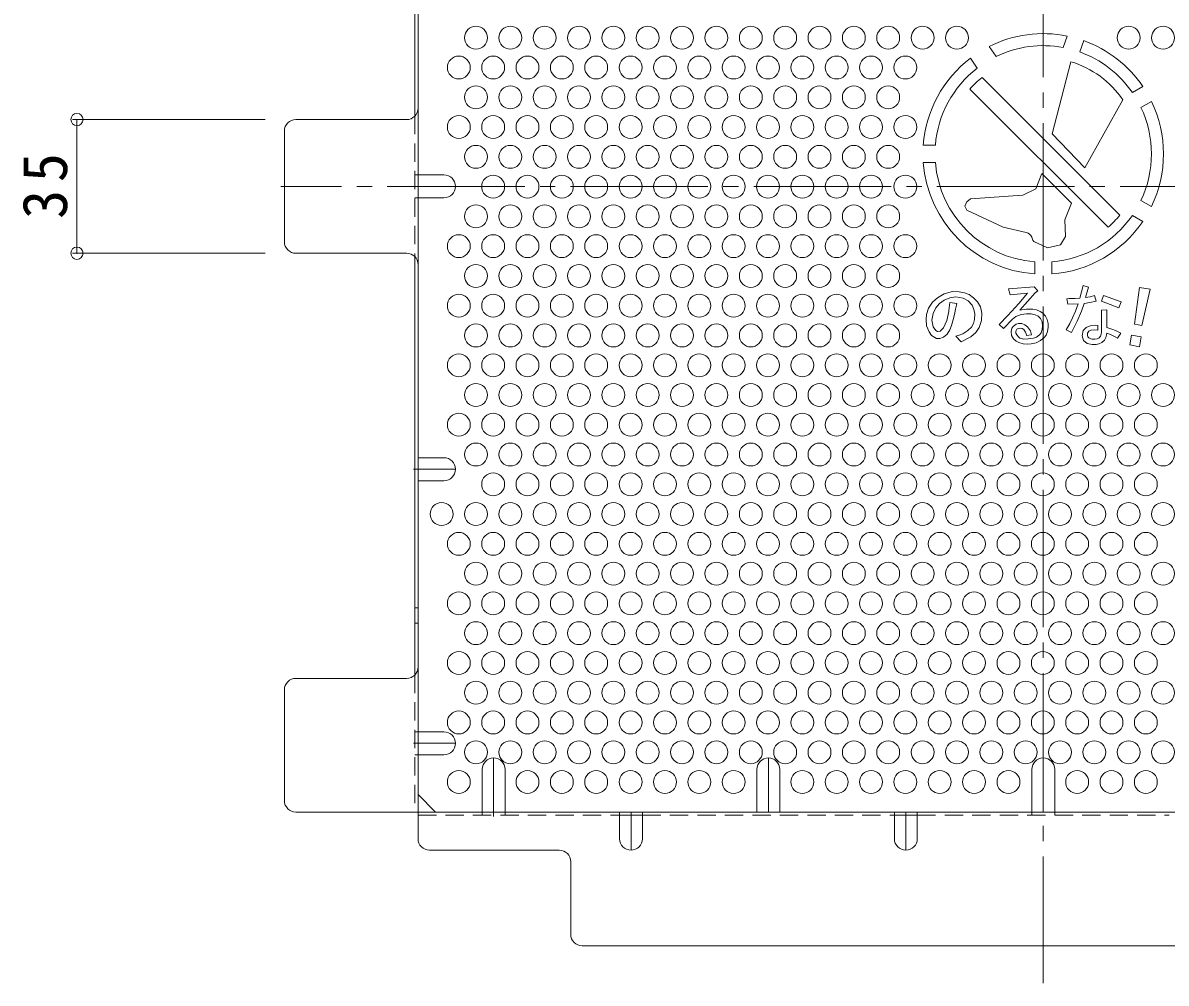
# Model space of a CAD drawing. Units: millimetres at full size, sheet at 1:4; details may follow other scales. Extents: x -718 to 757, y -531 to 441.
# Drawn here: x -489 to -189.5, y -24.9 to 226.5 of the extents above; entities that cross this region are included whole.
import ezdxf

# ---------------------------------------------------------------- set-up
doc = ezdxf.new("R2010")
doc.units = ezdxf.units.MM
doc.header["$LTSCALE"] = 4
doc.header["$PDMODE"] = 32
doc.header["$PDSIZE"] = 3.2
for name, pattern in [('CHAIN1', [8, 5, -1, 1, -1]), ('CHAIN2', [12, 9, -1, 1, -1]), ('DASHED1', [1.8, 1.2, -0.6])]:
    doc.linetypes.add(name, pattern=pattern)
for name, color, linetype, lineweight in [('0-4_その他', 7, 'Continuous', 9), ('0-6_ハッチ', 2, 'Continuous', 9), ('0-7', 2, 'Continuous', 9), ('0-8', 2, 'Continuous', 9), ('0-C', 3, 'Continuous', 9)]:
    doc.layers.add(name, color=color, linetype=linetype, lineweight=lineweight)
doc.styles.add('ＭＳ ゴシック', font='')
doc.styles.get('ＭＳ ゴシック').set_extended_font_data('MS Gothic')

msp = doc.modelspace()

# ---------------------------------------------------------------- linework, layer by layer
at = {"layer": '0-4_その他'}
for p, q in [((-475.993, 201.197), (-425.451, 201.197)), ((-474.793, 166.196), (-474.793, 201.197)), ((-475.993, 166.196), (-425.451, 166.196))]:
    msp.add_line(p, q, dxfattribs=at)
for p in [(-474.793, 201.197), (-474.793, 166.196)]:
    msp.add_point(p, dxfattribs=at)
at = {"layer": '0-6_ハッチ'}
for centre in [(-370.267, 222.615), (-361.267, 222.615), (-352.267, 222.615), (-343.267, 222.615), (-334.267, 222.615), (-325.267, 222.615), (-316.267, 222.615), (-307.267, 222.615), (-298.267, 222.615), (-289.267, 222.615), (-280.267, 222.615), (-271.267, 222.615), (-262.267, 222.615), (-253.267, 222.615), (-244.267, 222.615), (-199.267, 222.615), (-190.267, 222.615), (-374.767, 214.821), (-365.767, 214.821), (-356.767, 214.821), (-347.767, 214.821), (-338.767, 214.821), (-329.767, 214.821), (-320.767, 214.821), (-311.767, 214.821), (-302.767, 214.821), (-293.767, 214.821), (-284.767, 214.821), (-275.767, 214.821), (-266.767, 214.821), (-257.767, 214.821), (-370.267, 207.026), (-361.267, 207.026), (-352.267, 207.026), (-343.267, 207.026), (-334.267, 207.026), (-325.267, 207.026), (-316.267, 207.026), (-307.267, 207.026), (-298.267, 207.026), (-289.267, 207.026), (-280.267, 207.026), (-271.267, 207.026), (-262.267, 207.026), (-374.767, 199.232), (-365.767, 199.232), (-356.767, 199.232), (-347.767, 199.232), (-338.767, 199.232), (-329.767, 199.232), (-320.767, 199.232), (-311.767, 199.232), (-302.767, 199.232), (-293.767, 199.232), (-284.767, 199.232), (-275.767, 199.232), (-266.767, 199.232), (-257.767, 199.232), (-370.267, 191.438), (-361.267, 191.438), (-352.267, 191.438), (-343.267, 191.438), (-334.267, 191.438), (-325.267, 191.438), (-316.267, 191.438), (-307.267, 191.438), (-298.267, 191.438), (-289.267, 191.438), (-280.267, 191.438), (-271.267, 191.438), (-262.267, 191.438), (-365.767, 183.644), (-356.767, 183.644), (-347.767, 183.644), (-338.767, 183.644), (-329.767, 183.644), (-320.767, 183.644), (-311.767, 183.644), (-302.767, 183.644), (-293.767, 183.644), (-284.767, 183.644), (-275.767, 183.644), (-266.767, 183.644), (-257.767, 183.644), (-370.267, 175.85), (-361.267, 175.85), (-352.267, 175.85), (-343.267, 175.85), (-334.267, 175.85), (-325.267, 175.85), (-316.267, 175.85), (-307.267, 175.85), (-298.267, 175.85), (-289.267, 175.85), (-280.267, 175.85), (-271.267, 175.85), (-262.267, 175.85), (-374.767, 168.055), (-365.767, 168.055), (-356.767, 168.055), (-347.767, 168.055), (-338.767, 168.055), (-329.767, 168.055), (-320.767, 168.055), (-311.767, 168.055), (-302.767, 168.055), (-293.767, 168.055), (-284.767, 168.055), (-275.767, 168.055), (-266.767, 168.055), (-257.767, 168.055), (-370.267, 160.261), (-361.267, 160.261), (-352.267, 160.261), (-343.267, 160.261), (-334.267, 160.261), (-325.267, 160.261), (-316.267, 160.261), (-307.267, 160.261), (-298.267, 160.261), (-289.267, 160.261), (-280.267, 160.261), (-271.267, 160.261), (-262.267, 160.261), (-374.767, 152.467), (-365.767, 152.467), (-356.767, 152.467), (-347.767, 152.467), (-338.767, 152.467), (-329.767, 152.467), (-320.767, 152.467), (-311.767, 152.467), (-302.767, 152.467), (-293.767, 152.467), (-284.767, 152.467), (-275.767, 152.467), (-266.767, 152.467), (-257.767, 152.467), (-370.267, 144.673), (-361.267, 144.673), (-352.267, 144.673), (-343.267, 144.673), (-334.267, 144.673), (-325.267, 144.673), (-316.267, 144.673), (-307.267, 144.673), (-298.267, 144.673), (-289.267, 144.673), (-280.267, 144.673), (-271.267, 144.673), (-262.267, 144.673), (-374.767, 136.878), (-365.767, 136.878), (-356.767, 136.878), (-347.767, 136.878), (-338.767, 136.878), (-329.767, 136.878), (-320.767, 136.878), (-311.767, 136.878), (-302.767, 136.878), (-293.767, 136.878), (-284.767, 136.878), (-275.767, 136.878), (-266.767, 136.878), (-257.767, 136.878), (-248.767, 136.878), (-239.767, 136.878), (-230.767, 136.878), (-221.767, 136.878), (-212.767, 136.878), (-203.767, 136.878), (-194.767, 136.878), (-370.267, 129.084), (-361.267, 129.084), (-352.267, 129.084), (-343.267, 129.084), (-334.267, 129.084), (-325.267, 129.084), (-316.267, 129.084), (-307.267, 129.084), (-298.267, 129.084), (-289.267, 129.084), (-280.267, 129.084), (-271.267, 129.084), (-262.267, 129.084), (-253.267, 129.084), (-244.267, 129.084), (-235.267, 129.084), (-226.267, 129.084), (-217.267, 129.084), (-208.267, 129.084), (-199.267, 129.084), (-190.267, 129.084), (-374.767, 121.29), (-365.767, 121.29), (-356.767, 121.29), (-347.767, 121.29), (-338.767, 121.29), (-329.767, 121.29), (-320.767, 121.29), (-311.767, 121.29), (-302.767, 121.29), (-293.767, 121.29), (-284.767, 121.29), (-275.767, 121.29), (-266.767, 121.29), (-257.767, 121.29), (-248.767, 121.29), (-239.767, 121.29), (-230.767, 121.29), (-221.767, 121.29), (-212.767, 121.29), (-203.767, 121.29), (-194.767, 121.29), (-370.267, 113.496), (-361.267, 113.496), (-352.267, 113.496), (-343.267, 113.496), (-334.267, 113.496), (-325.267, 113.496), (-316.267, 113.496), (-307.267, 113.496), (-298.267, 113.496), (-289.267, 113.496), (-280.267, 113.496), (-271.267, 113.496), (-262.267, 113.496), (-253.267, 113.496), (-244.267, 113.496), (-235.267, 113.496), (-226.267, 113.496), (-217.267, 113.496), (-208.267, 113.496), (-199.267, 113.496), (-190.267, 113.496), (-365.767, 105.702), (-356.767, 105.702), (-347.767, 105.702), (-338.767, 105.702), (-329.767, 105.702), (-320.767, 105.702), (-311.767, 105.702), (-302.767, 105.702), (-293.767, 105.702), (-284.767, 105.702), (-275.767, 105.702), (-266.767, 105.702), (-257.767, 105.702), (-248.767, 105.702), (-239.767, 105.702), (-230.767, 105.702), (-221.767, 105.702), (-212.767, 105.702), (-203.767, 105.702), (-194.767, 105.702), (-379.267, 97.907), (-370.267, 97.907), (-361.267, 97.907), (-352.267, 97.907), (-343.267, 97.907), (-334.267, 97.907), (-325.267, 97.907), (-316.267, 97.907), (-307.267, 97.907), (-298.267, 97.907), (-289.267, 97.907), (-280.267, 97.907), (-271.267, 97.907), (-262.267, 97.907), (-253.267, 97.907), (-244.267, 97.907), (-235.267, 97.907), (-226.267, 97.907), (-217.267, 97.907), (-208.267, 97.907), (-199.267, 97.907), (-190.267, 97.907), (-374.767, 90.113), (-365.767, 90.113), (-356.767, 90.113), (-347.767, 90.113), (-338.767, 90.113), (-329.767, 90.113), (-320.767, 90.113), (-311.767, 90.113), (-302.767, 90.113), (-293.767, 90.113), (-284.767, 90.113), (-275.767, 90.113), (-266.767, 90.113), (-257.767, 90.113), (-248.767, 90.113), (-239.767, 90.113), (-230.767, 90.113), (-221.767, 90.113), (-212.767, 90.113), (-203.767, 90.113), (-194.767, 90.113), (-370.267, 82.319), (-361.267, 82.319), (-352.267, 82.319), (-343.267, 82.319), (-334.267, 82.319), (-325.267, 82.319), (-316.267, 82.319), (-307.267, 82.319), (-298.267, 82.319), (-289.267, 82.319), (-280.267, 82.319), (-271.267, 82.319), (-262.267, 82.319), (-253.267, 82.319), (-244.267, 82.319), (-235.267, 82.319), (-226.267, 82.319), (-217.267, 82.319), (-208.267, 82.319), (-199.267, 82.319), (-190.267, 82.319), (-374.767, 74.525), (-365.767, 74.525), (-356.767, 74.525), (-347.767, 74.525), (-338.767, 74.525), (-329.767, 74.525), (-320.767, 74.525), (-311.767, 74.525), (-302.767, 74.525), (-293.767, 74.525), (-284.767, 74.525), (-275.767, 74.525), (-266.767, 74.525), (-257.767, 74.525), (-248.767, 74.525), (-239.767, 74.525), (-230.767, 74.525), (-221.767, 74.525), (-212.767, 74.525), (-203.767, 74.525), (-194.767, 74.525), (-370.267, 66.73), (-361.267, 66.73), (-352.267, 66.73), (-343.267, 66.73), (-334.267, 66.73), (-325.267, 66.73), (-316.267, 66.73), (-307.267, 66.73), (-298.267, 66.73), (-289.267, 66.73), (-280.267, 66.73), (-271.267, 66.73), (-262.267, 66.73), (-253.267, 66.73), (-244.267, 66.73), (-235.267, 66.73), (-226.267, 66.73), (-217.267, 66.73), (-208.267, 66.73), (-199.267, 66.73), (-190.267, 66.73), (-374.767, 58.936), (-365.767, 58.936), (-356.767, 58.936), (-347.767, 58.936), (-338.767, 58.936), (-329.767, 58.936), (-320.767, 58.936), (-311.767, 58.936), (-302.767, 58.936), (-293.767, 58.936), (-284.767, 58.936), (-275.767, 58.936), (-266.767, 58.936), (-257.767, 58.936), (-248.767, 58.936), (-239.767, 58.936), (-230.767, 58.936), (-221.767, 58.936), (-212.767, 58.936), (-203.767, 58.936), (-194.767, 58.936), (-370.267, 51.142), (-361.267, 51.142), (-352.267, 51.142), (-343.267, 51.142), (-334.267, 51.142), (-325.267, 51.142), (-316.267, 51.142), (-307.267, 51.142), (-298.267, 51.142), (-289.267, 51.142), (-280.267, 51.142), (-271.267, 51.142), (-262.267, 51.142), (-253.267, 51.142), (-244.267, 51.142), (-235.267, 51.142), (-226.267, 51.142), (-217.267, 51.142), (-208.267, 51.142), (-199.267, 51.142), (-190.267, 51.142), (-374.767, 43.348), (-365.767, 43.348), (-356.767, 43.348), (-347.767, 43.348), (-338.767, 43.348), (-329.767, 43.348), (-320.767, 43.348), (-311.767, 43.348), (-302.767, 43.348), (-293.767, 43.348), (-284.767, 43.348), (-275.767, 43.348), (-266.767, 43.348), (-257.767, 43.348), (-248.767, 43.348), (-239.767, 43.348), (-230.767, 43.348), (-221.767, 43.348), (-212.767, 43.348), (-203.767, 43.348), (-194.767, 43.348), (-370.267, 35.553), (-361.267, 35.553), (-352.267, 35.553), (-343.267, 35.553), (-334.267, 35.553), (-325.267, 35.553), (-316.267, 35.553), (-307.267, 35.553), (-298.267, 35.553), (-289.267, 35.553), (-280.267, 35.553), (-271.267, 35.553), (-262.267, 35.553), (-253.267, 35.553), (-244.267, 35.553), (-235.267, 35.553), (-226.267, 35.553), (-217.267, 35.553), (-208.267, 35.553), (-199.267, 35.553), (-190.267, 35.553), (-374.767, 27.759), (-356.767, 27.759), (-347.767, 27.759), (-338.767, 27.759), (-329.767, 27.759), (-320.767, 27.759), (-311.767, 27.759), (-302.767, 27.759), (-284.767, 27.759), (-275.767, 27.759), (-266.767, 27.759), (-257.767, 27.759), (-248.767, 27.759), (-239.767, 27.759), (-230.767, 27.759), (-212.767, 27.759), (-203.767, 27.759), (-194.767, 27.759)]:
    msp.add_circle(centre, 3, dxfattribs=at)
at = {"layer": '0-7', "linetype": 'CHAIN2'}
for p, q in [((-221.648, 392.294), (-221.648, -24.9)), ((-21.491, 183.697), (-421.373, 183.697))]:
    msp.add_line(p, q, dxfattribs=at)
at = {"layer": '0-7'}
for p, q in [((-385.448, 354.5), (-385.448, 12.893)), ((-386.248, 311.539), (-386.248, 202.158)), ((-388.448, 201.197), (-417.451, 201.197)), ((-420.451, 169.196), (-420.451, 198.197)), ((-388.448, 166.196), (-417.451, 166.196)), ((-386.248, 55.855), (-386.248, 165.236)), ((-388.448, 54.894), (-417.451, 54.894)), ((-420.451, 22.893), (-420.451, 51.894)), ((-380.836, 19.893), (-385.448, 24.505)), ((-417.451, 19.893), (-25.844, 19.893)), ((-326.648, 19.093), (-332.648, 19.093)), ((-254.648, 19.093), (-260.648, 19.093)), ((-348.447, 9.893), (-382.448, 9.893)), ((-345.447, 6.893), (-345.447, -12.107)), ((-342.447, -15.107), (-100.849, -15.107))]:
    msp.add_line(p, q, dxfattribs=at)
at = {"layer": '0-7', "linetype": 'DASHED1'}
for p, q in [((-386.248, 202.158), (-386.248, 165.236)), ((-385.448, 186.697), (-386.248, 186.697)), ((-385.448, 180.697), (-386.248, 180.697)), ((-385.448, 73.343), (-386.248, 73.343)), ((-385.448, 69.343), (-386.248, 69.343)), ((-386.248, 55.855), (-386.248, 19.889)), ((-385.448, 40.886), (-386.248, 40.886)), ((-385.448, 34.886), (-386.248, 34.886)), ((-385.448, 19.093), (-332.648, 19.093)), ((-368.648, 19.893), (-368.648, 19.093)), ((-362.648, 19.893), (-362.648, 19.093)), ((-326.648, 19.093), (-260.648, 19.093)), ((-254.648, 19.093), (-188.648, 19.093)), ((-224.648, 19.893), (-224.648, 19.093)), ((-218.648, 19.893), (-218.648, 19.093))]:
    msp.add_line(p, q, dxfattribs=at)
at = {"layer": '0-7'}
for centre, start, end in [((-388.448, 204.197), 270, 0), ((-417.451, 198.197), 90, 180), ((-417.451, 169.196), 180, 270), ((-388.448, 163.196), 0, 90), ((-388.448, 57.894), 270, 0), ((-417.451, 51.894), 90, 180), ((-417.451, 22.893), 180, 270), ((-382.448, 12.893), 180, 270), ((-348.447, 6.893), 0, 90), ((-342.447, -12.107), 180, 270)]:
    msp.add_arc(centre, 3, start, end, dxfattribs=at)
at = {"layer": '0-8'}
for p, q in [((-378.648, 186.697), (-385.448, 186.697)), ((-378.648, 180.697), (-385.448, 180.697)), ((-378.648, 112.652), (-385.448, 112.652)), ((-378.648, 106.652), (-385.448, 106.652)), ((-378.648, 40.886), (-385.448, 40.886)), ((-378.648, 34.886), (-385.448, 34.886)), ((-368.648, 31.043), (-368.648, 19.893)), ((-362.648, 31.043), (-362.648, 19.893)), ((-296.648, 31.043), (-296.648, 19.893)), ((-290.648, 31.043), (-290.648, 19.893)), ((-224.648, 31.043), (-224.648, 19.893)), ((-218.648, 31.043), (-218.648, 19.893)), ((-332.648, 12.893), (-332.648, 19.893)), ((-326.648, 12.893), (-326.648, 19.893)), ((-260.648, 12.893), (-260.648, 19.893)), ((-254.648, 12.893), (-254.648, 19.893))]:
    msp.add_line(p, q, dxfattribs=at)
at = {"layer": '0-8', "linetype": 'CHAIN1'}
for p, q in [((-388.155, 183.697), (-375.648, 183.697)), ((-386.648, 109.652), (-375.648, 109.652)), ((-386.648, 37.886), (-375.648, 37.886)), ((-365.648, 18.693), (-365.648, 34.043)), ((-293.648, 19.893), (-293.648, 34.043)), ((-221.648, 19.893), (-221.648, 34.043)), ((-329.648, 19.893), (-329.648, 9.893)), ((-257.648, 19.893), (-257.648, 9.893))]:
    msp.add_line(p, q, dxfattribs=at)
at = {"layer": '0-8'}
for centre, start, end in [((-378.648, 183.697), 270, 90), ((-378.648, 109.652), 270, 90), ((-378.648, 37.886), 270, 90), ((-365.648, 31.043), 0, 180), ((-293.648, 31.043), 0, 180), ((-221.648, 31.043), 0, 180), ((-329.648, 12.893), 180, 0), ((-257.648, 12.893), 180, 0)]:
    msp.add_arc(centre, 3, start, end, dxfattribs=at)
at = {"layer": '0-C'}
for p, q in [((-215.379, 223.072), (-216.47, 220.075)), ((-211.031, 221.859), (-212.109, 218.899)), ((-235.844, 220.322), (-234.016, 217.712)), ((-238.925, 214.679), (-240.733, 217.262)), ((-214.412, 216.341), (-219.357, 197.451)), ((-237.669, 212.233), (-201.617, 176.181)), ((-198.298, 208.281), (-195.563, 209.86)), ((-240.864, 209.191), (-204.658, 172.985)), ((-200.812, 206.376), (-210.799, 188.566)), ((-196.048, 204.384), (-193.313, 205.963)), ((-219.357, 197.451), (-210.799, 188.566)), ((-253.067, 194.452), (-249.908, 194.452)), ((-253.067, 189.952), (-249.908, 189.952)), ((-223.592, 183.025), (-222.018, 187.038)), ((-222.018, 187.038), (-214.285, 179.336)), ((-227, 181.374), (-223.592, 183.025)), ((-193.313, 178.441), (-196.048, 180.02)), ((-242.196, 178.514), (-241.698, 177.461)), ((-232.184, 173.025), (-241.698, 177.461)), ((-216.017, 174.92), (-214.285, 179.336)), ((-215.787, 170.567), (-216.017, 174.92)), ((-195.563, 174.544), (-198.298, 176.123)), ((-226.108, 171.641), (-232.184, 173.025)), ((-224.673, 170.375), (-224.401, 169.63)), ((-224.076, 169.274), (-224.401, 169.63)), ((-220.509, 167.611), (-224.076, 169.274)), ((-223.898, 163.942), (-223.898, 160.783)), ((-219.398, 163.942), (-219.398, 160.783)), ((-245.455, 156.158), (-247.641, 155.589)), ((-243.678, 156.136), (-245.455, 156.158)), ((-242.289, 155.862), (-243.678, 156.136)), ((-241.037, 155.361), (-242.289, 155.862)), ((-195.782, 147.253), (-193.641, 156.759)), ((-250.669, 153.38), (-251.694, 151.855)), ((-249.371, 154.542), (-250.669, 153.38)), ((-249.795, 151.865), (-248.815, 153.059)), ((-247.641, 155.589), (-249.371, 154.542)), ((-248.815, 153.059), (-247.651, 153.917)), ((-247.651, 153.917), (-246.149, 154.561)), ((-246.381, 151.199), (-246.082, 153.296)), ((-246.149, 154.561), (-244.526, 154.745)), ((-244.526, 154.745), (-242.626, 154.407)), ((-242.626, 154.407), (-241.309, 153.733)), ((-241.309, 153.733), (-240.298, 152.569)), ((-239.898, 154.564), (-241.037, 155.361)), ((-238.858, 153.458), (-239.898, 154.564)), ((-238.092, 152.14), (-238.858, 153.458)), ((-209.364, 154.806), (-210.59, 154.577)), ((-252.217, 150.17), (-252.354, 148.826)), ((-251.694, 151.855), (-252.217, 150.17)), ((-250.806, 148.678), (-250.531, 150.394)), ((-250.531, 150.394), (-249.795, 151.865)), ((-246.42, 150.987), (-246.951, 148.63)), ((-245.159, 149.145), (-244.771, 150.557)), ((-244.771, 150.557), (-244.635, 151.513)), ((-244.635, 151.513), (-244.384, 152.583)), ((-240.298, 152.569), (-239.807, 151.466)), ((-239.807, 151.466), (-239.562, 150.302)), ((-239.562, 150.302), (-239.624, 148.862)), ((-237.724, 150.547), (-238.092, 152.14)), ((-237.847, 148.556), (-237.724, 150.547)), ((-206.359, 151.286), (-206.359, 147.141)), ((-252.354, 148.826), (-252.195, 147.164)), ((-252.195, 147.164), (-251.557, 145.615)), ((-250.5, 146.945), (-250.806, 148.678)), ((-249.812, 145.969), (-250.5, 146.945)), ((-246.951, 148.63), (-247.772, 146.701)), ((-246.115, 146.162), (-245.728, 147.3)), ((-245.728, 147.3), (-245.159, 149.145)), ((-240.481, 146.84), (-241.431, 145.951)), ((-239.961, 147.79), (-240.481, 146.84)), ((-239.624, 148.862), (-239.961, 147.79)), ((-238.459, 146.748), (-237.847, 148.556)), ((-209.364, 147.22), (-210.426, 146.795)), ((-207.912, 147.342), (-209.364, 147.22)), ((-207.365, 147.272), (-207.912, 147.342)), ((-207.365, 147.272), (-207.389, 146.044)), ((-206.359, 147.141), (-206.385, 145.84)), ((-197.707, 147.593), (-195.782, 147.253)), ((-251.557, 145.615), (-250.942, 144.659)), ((-250.942, 144.659), (-249.644, 143.885)), ((-249.324, 145.681), (-249.812, 145.969)), ((-249.644, 143.885), (-248.734, 143.862)), ((-248.681, 145.814), (-249.324, 145.681)), ((-248.734, 143.862), (-247.8, 144.204)), ((-247.772, 146.701), (-248.681, 145.814)), ((-247.8, 144.204), (-246.844, 145.001)), ((-246.844, 145.001), (-246.115, 146.162)), ((-243.668, 144.756), (-244.556, 144.45)), ((-244.556, 144.45), (-243.147, 142.979)), ((-242.749, 145.124), (-243.668, 144.756)), ((-243.147, 142.979), (-240.635, 144.297)), ((-241.431, 145.951), (-242.749, 145.124)), ((-240.635, 144.297), (-239.348, 145.461)), ((-239.348, 145.461), (-238.459, 146.748)), ((-226.055, 144.871), (-226.015, 144.646)), ((-224.686, 144.846), (-226.015, 144.646)), ((-224.686, 144.846), (-225.005, 145.842)), ((-207.389, 146.044), (-208.33, 146.118))]:
    msp.add_line(p, q, dxfattribs=at)
for points in [[(-227, 181.374), (-240.731, 180.419), (-241.698, 179.645), (-242.196, 178.514)], [(-220.509, 167.611), (-217.092, 168.392), (-215.787, 170.567)], [(-230.743, 156.866), (-230.28, 155.298), (-225.753, 155.776), (-228.049, 152.997), (-230.956, 149.864), (-233.226, 147.541), (-232.072, 146.532), (-229.709, 148.948), (-228.793, 149.625), (-227.465, 150.156), (-226.045, 150.329), (-224.837, 150.315), (-223.775, 150.103), (-222.992, 149.731), (-222.394, 149.081), (-221.975, 148.241), (-221.812, 147.172), (-221.893, 146.194), (-222.192, 145.397), (-222.67, 144.801), (-223.432, 144.235), (-224.213, 143.961), (-225.639, 143.746), (-226.699, 143.742), (-227.094, 143.787), (-227.749, 144.001), (-228.156, 144.284), (-228.607, 144.826), (-228.799, 145.3), (-228.799, 145.82), (-228.585, 146.283), (-228.223, 146.531), (-227.738, 146.61), (-227.185, 146.531), (-226.721, 146.192), (-226.315, 145.571), (-226.055, 144.871)], [(-225.005, 145.842), (-225.739, 146.96), (-226.484, 147.468), (-227.264, 147.785), (-228.133, 147.762), (-228.788, 147.615), (-229.466, 147.084), (-229.884, 146.565), (-230.087, 145.752), (-229.94, 144.668), (-229.409, 143.764), (-228.788, 143.2), (-228.031, 142.793), (-226.947, 142.499), (-225.807, 142.42), (-224.836, 142.443), (-223.469, 142.759), (-222.34, 143.324), (-221.38, 144.103), (-220.894, 144.781), (-220.51, 145.729), (-220.341, 146.813), (-220.375, 147.785), (-220.618, 148.867), (-221.054, 149.696), (-221.765, 150.535), (-222.466, 150.981), (-223.401, 151.353), (-224.347, 151.544), (-225.324, 151.587), (-226.025, 151.576), (-226.663, 151.491), (-227.799, 151.253), (-223.728, 155.86), (-223.078, 156.363), (-224.035, 157.419), (-230.743, 156.866)], [(-210.59, 154.577), (-209.838, 157.307), (-211.211, 157.765), (-212.029, 154.447), (-213.304, 154.381), (-214.824, 154.332), (-215.474, 154.292)], [(-193.641, 156.759), (-196.408, 157.247), (-197.707, 147.593)], [(-244.384, 152.583), (-244.325, 153.039), (-246.082, 153.296)], [(-215.474, 154.292), (-215.231, 152.855), (-212.489, 152.943), (-213.218, 151.041), (-214.015, 149.272), (-214.7, 147.835), (-215.607, 146.132), (-214.236, 145.446), (-212.754, 148.387), (-211.626, 150.997), (-210.941, 153.054), (-209.446, 153.286), (-207.827, 153.613), (-208.187, 155.117), (-209.364, 154.806)], [(-210.426, 146.795), (-211.213, 145.956), (-211.486, 144.553), (-211.096, 143.344), (-210.121, 142.603), (-208.834, 142.33), (-207.812, 142.338), (-207.081, 142.451), (-206.288, 142.829), (-205.633, 143.434), (-205.242, 144.178), (-205.066, 144.795), (-204.977, 145.274), (-204.07, 144.946), (-202.773, 144.304), (-202.231, 143.951), (-201.361, 145.299), (-202.697, 145.929), (-203.68, 146.332), (-204.965, 146.786), (-205.01, 151.378), (-206.359, 151.286)], [(-208.33, 146.118), (-209.091, 146.034), (-209.671, 145.756), (-209.925, 145.514), (-210.056, 145.234), (-210.095, 144.719), (-209.978, 144.331), (-209.697, 144.02), (-209.192, 143.787), (-208.794, 143.729), (-208.114, 143.69), (-207.55, 143.787), (-207.016, 144.059), (-206.657, 144.515), (-206.472, 144.991), (-206.375, 145.516), (-206.385, 145.84)]]:
    msp.add_lwpolyline(points, dxfattribs=at)
for points in [[(-205.884, 155.105), (-206.429, 153.681), (-201.876, 151.94), (-201.278, 153.452)], [(-198.949, 142.174), (-196.46, 141.735), (-196.007, 144.302), (-198.496, 144.741)]]:
    msp.add_lwpolyline(points, close=True, dxfattribs=at)
for centre, radius, start, end in [((-221.648, 192.202), 31.5, 78.52075, 116.78679), ((-221.648, 192.202), 31.5, 34.09604, 70.30427), ((-221.648, 192.202), 28.35, 79.47578, 115.8668), ((-221.648, 192.202), 28.35, 34.55207, 70.33808), ((-221.648, 192.202), 31.5, 127.29244, 175.90396), ((-221.648, 192.202), 25.2, 34.22699, 73.31452), ((-221.648, 192.202), 28.35, 127.54732, 175.44793), ((-221.648, 192.202), 25.65, 128.65434, 138.52038), ((-221.648, 192.202), 28.35, 334.55207, 25.44793), ((-221.648, 192.202), 31.5, 334.09604, 25.90396), ((-221.648, 192.202), 31.5, 184.09604, 265.90396), ((-221.648, 192.202), 28.35, 184.55207, 265.44793), ((-221.648, 192.202), 28.35, 274.55207, 325.44793), ((-221.648, 192.202), 31.5, 274.09604, 325.90396), ((-221.648, 192.202), 25.65, 311.47962, 321.34566), ((-226.552, 169.691), 2, 20, 77.17135), ((-249.054, 151.58), 2.7, 347.30733, 351.8699)]:
    msp.add_arc(centre, radius, start, end, dxfattribs=at)

# ---------------------------------------------------------------- texts
at = {"layer": '0-4_その他', "color": 2, "insert": (-477.193, 175.197), "char_height": 11.73, "attachment_point": 7, "rotation": 90, "style": 'ＭＳ ゴシック'}
msp.add_mtext('\\T1.27;\\W0.95;35', dxfattribs=at)

doc.saveas('drawing.dxf')
